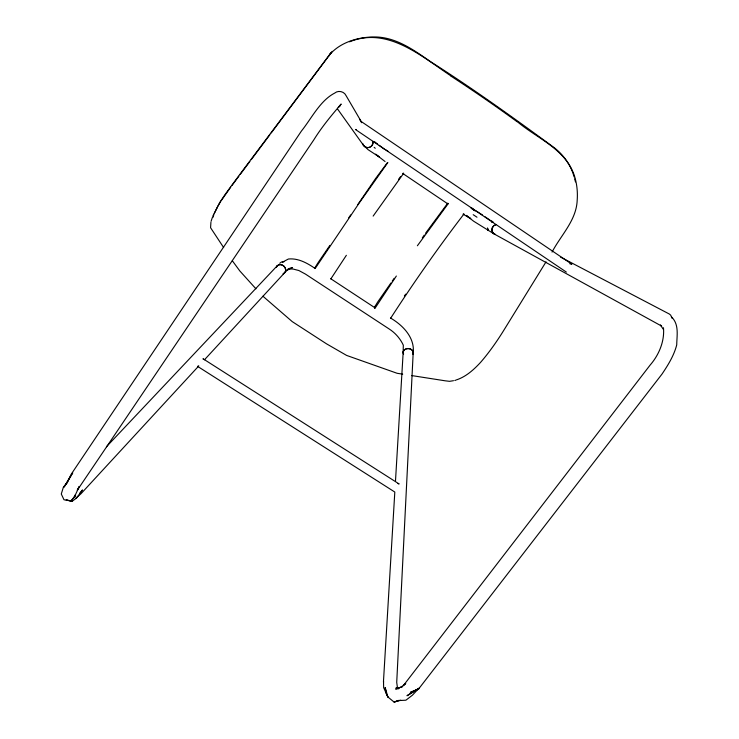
<?xml version="1.0" encoding="UTF-8"?>
<svg xmlns="http://www.w3.org/2000/svg" width="739" height="739" viewBox="0 0 739 739"><rect width="100%" height="100%" fill="white"/><g stroke="black" fill="none" stroke-linecap="round" stroke-linejoin="round"><path stroke-width="1.11" d="M403.134 352.355L403.318 345.187C400.27 338.647 395.42 333.058 389.37 329.114L305.484 274.114L298.889 270.539L293.134 269.051L288.108 268.82L292.505 267.536L286.935 270.345L287.739 269.541L284.921 272.506M395.494 480.913L403.189 352.032M400.75 700.202L394.053 702.05L387.883 696.969L383.652 687.667L383.495 681.035L394.811 492.045L197.553 366.35L198.791 365.925L80.994 493.726L75.415 498.474M463.242 213.931L463.214 214.134A5.044 0.804 -55.9 0 0 464 213.968C438.153 247.657 413.757 282.474 390.709 318.139A4.961 0.776 -56.8 0 0 390.46 318.167M210.92 222.273L210.578 227.723L223.64 247.556M74.778 495.241L74.306 497.144L71.073 500.95L63.997 499.767L61.282 494.012L63.351 487.287L67.729 481.726L64.053 487.084L72.727 472.803L66.806 482.955L71.424 473.902L301.383 131.099C311.498 118.499 320.061 100.661 334.647 93.114C338.185 90.029 344.226 91.387 346.101 95.691L361.214 121.519L571.847 264.211L569.834 263.768M213.072 217.257L213.322 216.361M211.095 221.294L212.352 217.488M213.571 215.465L213.82 214.864M214.328 213.654L214.578 213.044M214.837 212.444L216.795 208.333M212.767 216.204L219.668 202.615L225.146 194.412A80.939 1.82 -53 0 1 249.68 161.231L331.063 52.681M79.193 486.65L74.306 497.144L75.59 495.195L71.073 500.95L66.187 500.017L72.274 501.19L76.588 498.04L82.482 489.975L79.655 493.375M79.128 486.631L77.281 490.262L313.789 139.902C321.742 127.08 331.368 115.45 341.178 104.051L338.222 107.441L340.042 105.991M217.035 207.871L217.515 206.957M217.922 206.19L220.416 201.913M375.56 305.595L374.47 307.609L375.56 305.595A7.944 1.145 -56.7 0 1 378.488 300.856L390.922 283M314.657 268.303L315.812 266.326A8 0.748 -56.6 0 1 318.814 261.588L329.871 245.403M220.979 200.999L230.707 187.179M546.038 261.837L503.915 330.111A78.565 19.639 -59.9 0 1 480.442 362.516C473.671 369.823 465.903 376.816 456.259 379.957M552.051 252.082C560.929 235.113 576.429 220.37 577.196 200.177C577.833 191.521 576.826 182.81 574 174.589C564.79 148.715 536.865 138.23 517.346 121.713M330.684 278.889A4.997 0.536 -56.7 0 1 330.887 278.825L346.369 255.288M374.562 308.302A4.97 0.721 -56.7 0 1 375.209 307.951L396.353 276.026M314.98 268.571A5.007 0.471 -56.7 0 1 315.165 268.497L359.33 202.828L387.836 162.571A5.09 0.48 -56.1 0 1 387.227 162.866L375.597 178.533L357.842 204.481M348.734 217.802L350.683 214.947M373.14 216.102L403.679 173.268A5.081 0.545 -56.1 0 1 403.143 173.148M392.224 281.125L394.192 278.298M422.311 237.893L424.269 235.067M425.581 233.191L447.695 203.216A5.053 0.739 -55.9 0 0 448.379 203.428L417.387 245.764M404.381 296.006L405.683 294.14M232.028 185.406L236.794 178.995M329.779 54.631L330.213 54.049M330.305 53.929C341.196 41.984 358.424 37.042 374.285 36.95C395.744 36.895 413.757 49.947 430.541 61.66C472.443 88.264 512.746 117.242 552.763 146.581C562.942 153.98 570.813 164.742 574.129 176.917M281.559 119.127L332.208 51.379M398.607 179.235L400.556 176.63M237.478 178.081L238.863 176.233M240.24 174.395L249.884 161.499M251.26 159.652L269.855 134.784M271.231 132.946L280.875 120.041M328.744 56.007L330.481 53.698M204.463 359.801L284.339 273.07M106.444 446.753L277.541 265.467M279.721 263.296L281.531 261.948L283.933 261.8M405.157 684.12L403.485 685.432L650.126 365.084C658.92 354.997 664.721 341.279 663.465 327.728M405.766 683.52L400.529 687.492L402.589 686.568M282.418 262.197L288.386 259.019C298.233 257.976 307.332 263.139 315.165 268.497M402.773 686.457L395.577 689.007L398.82 688.711M454.799 380.502L455.529 380.225M399.134 700.286L394.053 702.05L398.792 700.563L405.896 700.202L412.408 695.205L419.031 688.12L406.977 695.732L418.717 688.85L662.005 374.082C668.084 365.029 673.996 355.561 676.721 344.891C676.869 335.294 679.326 324.412 671.465 316.883M349.565 41.818C387.652 26.188 421.618 56.478 451.095 76.015M453.478 380.705L449.543 381.324L445.109 380.797L411.623 375.56M491.564 222.162L492.848 222.051M356.392 129.547L355.431 129.482L566.37 272.1M396.122 687.501L399.614 687.907M402.7 374.156L397.12 373.287L346.637 355.431L326.462 343.792L292.256 321.631L262.936 296.228M71.073 500.95L72.274 501.19M397.998 483.518L399.134 483.971L202.985 358.729L203.548 359.376M560.596 257.117L669.423 314.075L670.698 315.193L672.12 318.315M494.04 233.903L661.673 326.111L660.407 325.003L663.345 329.345M490.945 220.656L492.848 221.728M493.929 233.829L473.607 221.192L466.226 215.391L470.771 218.633L463.316 214.319M479.232 212.823L471.103 208.13L474.761 210.698M385.823 149.906L388.261 151.477M330.887 278.825L375.209 307.951M390.709 318.139C402.94 325.299 415.004 337.751 413.184 352.937L396.723 682.346L397.508 688.194M473.2 214.698L476.988 217.211M485.107 216.841L489.985 220.13M403.088 173.683L447.714 203.798M480.064 213.395L482.585 215.123M385.047 161.518L375.615 154.202L379.061 156.853L368.096 149.675L364.992 146.719M379.255 145.343L384.252 149.075M374.562 141.722L377.647 144.123M374.137 147.357L375.246 148.262M471.861 208.065L474.909 210.689M255.934 288.81L239.861 271.001L232.342 260.775M337.695 109.206L363.791 145.749M359.588 119.348L361.362 122.194M574.674 178.912L575.487 181.896M361.325 121.713L361.574 122.702M383.495 681.035L383.569 682.199M403.614 354.101A5.034 4.028 3.3 0 1 408.039 348.503A5.034 4.028 3.3 0 1 412.898 354.055M495.195 234.429A5.164 4.859 -59.8 0 1 495.869 224.601M283.36 273.661A5.108 4.342 42.5 0 0 283.831 266.022A5.108 4.342 42.5 0 0 276.331 267.361A5.108 4.351 43.4 0 1 283.961 266.271A5.108 4.351 43.4 0 1 283.102 273.846M372.955 141.5A5.238 5.219 -68.6 0 1 363.061 144.595M372.936 141.361A5.238 5.219 -69.2 0 1 368.826 147.532A5.238 5.219 -69.2 0 1 362.692 143.431M495.065 234.383A5.164 4.85 -59 0 1 496.017 224.573M403.245 353.408A5.034 4.028 2.4 0 1 408.427 348.614A5.034 4.028 2.4 0 1 412.944 353.972M451.021 76.163A267.001 45.735 33.3 0 1 517.032 121.695M418.717 688.85L410.385 692.378L418.717 688.85M387.883 696.969L386.34 693.801L385.167 687.492L387.883 696.969M488.248 230.513L487.528 228.157L488.248 230.513"/></g></svg>
